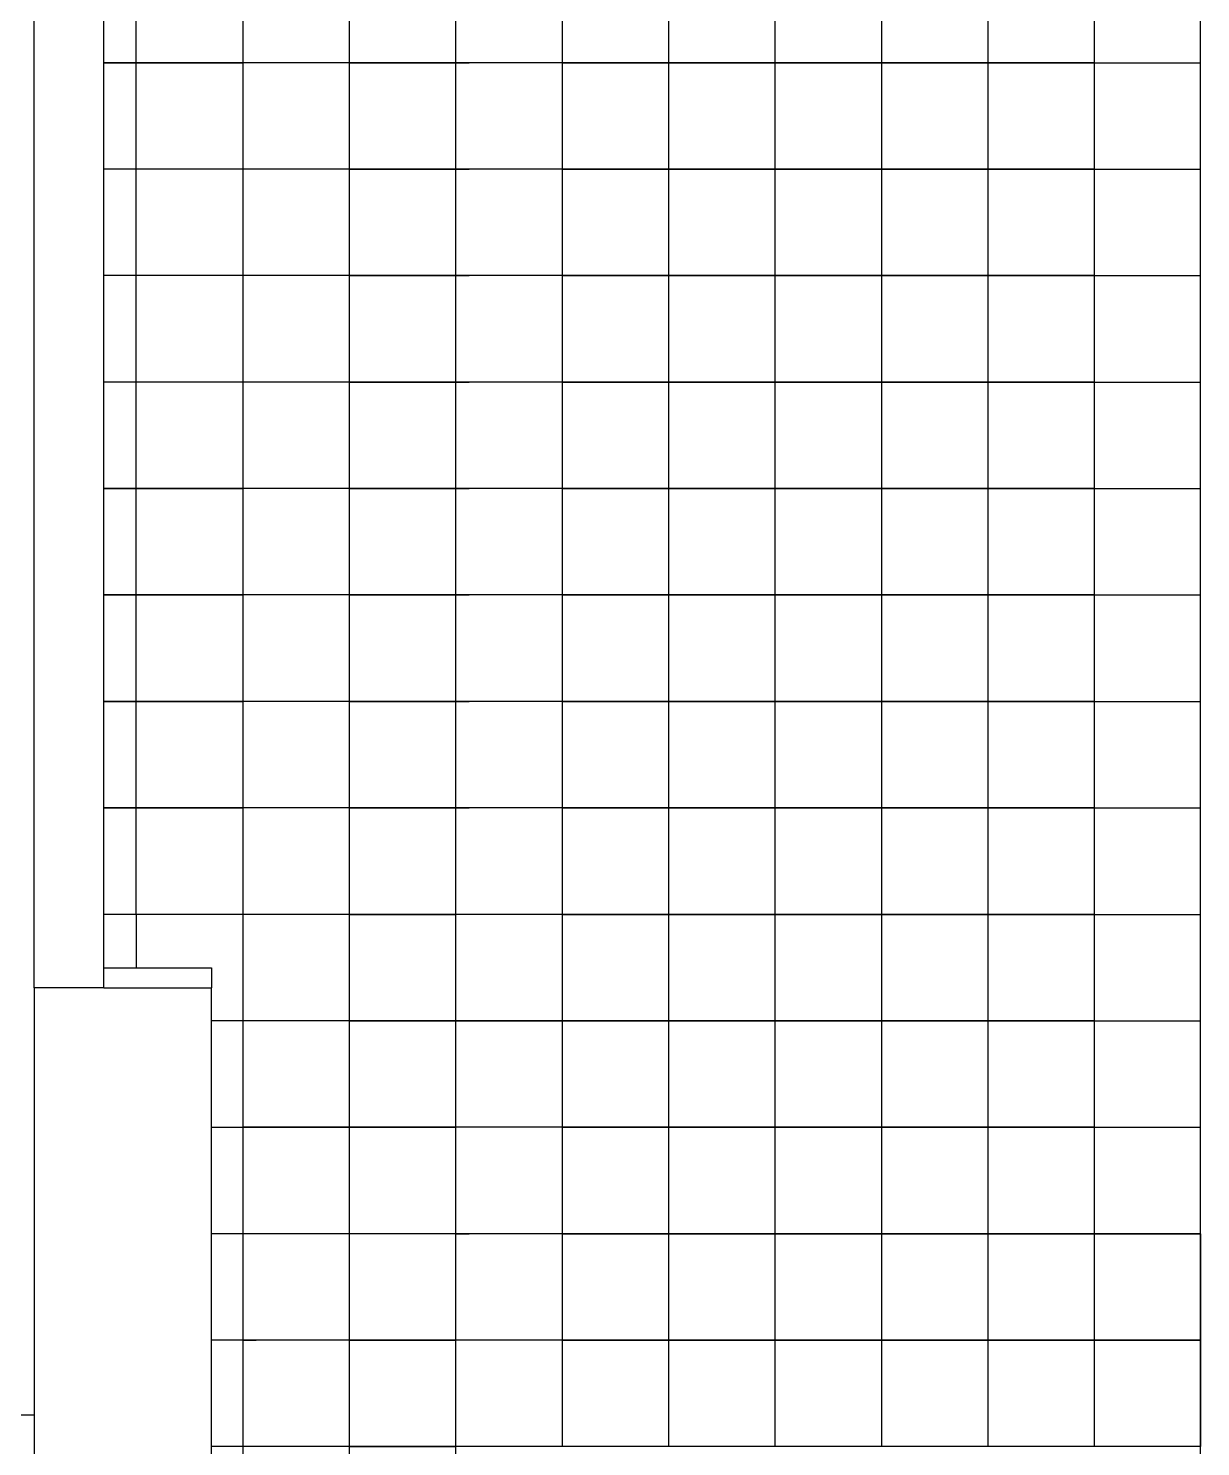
# Model space of a CAD drawing. Header units: millimetres. Extents: x 2377 to 4712, y -254 to 3188.
# Drawn here: x 3637.67 to 3666.95, y 1432.33 to 1467.74 of the extents above; entities that cross this region are included whole.
import ezdxf

# ---------------------------------------------------------------- set-up
doc = ezdxf.new("R2010")
doc.units = ezdxf.units.MM

msp = doc.modelspace()

# ---------------------------------------------------------------- linework, layer by layer
at = {"transparency": 33554687}
for p, q in [((3666.949, 1349.937), (3666.949, 1533.78)), ((3637.816, 1443.785), (3637.816, 1510.234)), ((3639.555, 1443.785), (3639.555, 1510.234)), ((3643.027, 1509.415), (3643.027, 1429.676)), ((3645.685, 1509.415), (3645.685, 1442.966)), ((3640.369, 1466.887), (3640.369, 1469.545)), ((3648.343, 1469.545), (3648.343, 1466.887)), ((3651.001, 1469.545), (3651.001, 1466.887)), ((3653.659, 1469.545), (3653.659, 1466.887)), ((3656.317, 1469.545), (3656.317, 1466.887)), ((3658.975, 1469.545), (3658.975, 1466.887)), ((3661.633, 1469.545), (3661.633, 1466.887)), ((3664.291, 1469.545), (3664.291, 1466.887)), ((3639.555, 1466.887), (3643.027, 1466.887)), ((3643.027, 1466.887), (3639.555, 1466.887)), ((3640.369, 1464.229), (3640.369, 1466.887)), ((3651.001, 1466.887), (3643.027, 1466.887)), ((3645.685, 1466.887), (3643.027, 1466.887)), ((3648.343, 1466.887), (3645.685, 1466.887)), ((3645.685, 1466.887), (3648.343, 1466.887)), ((3648.343, 1466.887), (3648.681, 1466.887)), ((3648.343, 1466.887), (3648.343, 1464.229)), ((3651.001, 1466.887), (3648.343, 1466.887)), ((3653.659, 1466.887), (3651.001, 1466.887)), ((3651.001, 1466.887), (3651.001, 1464.229)), ((3651.001, 1466.887), (3653.659, 1466.887)), ((3653.659, 1466.887), (3651.001, 1466.887)), ((3651.001, 1466.887), (3653.659, 1466.887)), ((3656.317, 1466.887), (3653.659, 1466.887)), ((3653.659, 1466.887), (3653.659, 1464.229)), ((3653.659, 1466.887), (3656.317, 1466.887)), ((3656.317, 1466.887), (3653.659, 1466.887)), ((3653.659, 1466.887), (3656.317, 1466.887)), ((3658.975, 1466.887), (3656.317, 1466.887)), ((3656.317, 1466.887), (3656.317, 1464.229)), ((3656.317, 1466.887), (3658.975, 1466.887)), ((3658.975, 1466.887), (3656.317, 1466.887)), ((3656.317, 1466.887), (3658.975, 1466.887)), ((3661.633, 1466.887), (3658.975, 1466.887)), ((3658.975, 1466.887), (3658.975, 1464.229)), ((3658.975, 1466.887), (3661.633, 1466.887)), ((3661.633, 1466.887), (3658.975, 1466.887)), ((3658.975, 1466.887), (3661.633, 1466.887)), ((3664.291, 1466.887), (3661.633, 1466.887)), ((3661.633, 1466.887), (3661.633, 1464.229)), ((3661.633, 1466.887), (3666.949, 1466.887)), ((3664.291, 1466.887), (3661.633, 1466.887)), ((3661.633, 1466.887), (3666.949, 1466.887)), ((3664.291, 1466.887), (3664.291, 1464.229)), ((3643.027, 1464.229), (3639.555, 1464.229)), ((3640.369, 1461.571), (3640.369, 1464.229)), ((3651.001, 1464.229), (3643.027, 1464.229)), ((3645.685, 1464.229), (3643.027, 1464.229)), ((3648.343, 1464.229), (3645.685, 1464.229)), ((3645.685, 1464.229), (3648.343, 1464.229)), ((3648.343, 1464.229), (3648.681, 1464.229)), ((3648.343, 1464.229), (3648.343, 1461.571)), ((3651.001, 1464.229), (3648.343, 1464.229)), ((3653.659, 1464.229), (3651.001, 1464.229)), ((3651.001, 1464.229), (3651.001, 1461.571)), ((3651.001, 1464.229), (3653.659, 1464.229)), ((3653.659, 1464.229), (3651.001, 1464.229)), ((3651.001, 1464.229), (3653.659, 1464.229)), ((3656.317, 1464.229), (3653.659, 1464.229)), ((3653.659, 1464.229), (3653.659, 1461.571)), ((3653.659, 1464.229), (3656.317, 1464.229)), ((3656.317, 1464.229), (3653.659, 1464.229)), ((3653.659, 1464.229), (3656.317, 1464.229)), ((3658.975, 1464.229), (3656.317, 1464.229)), ((3656.317, 1464.229), (3656.317, 1461.571)), ((3656.317, 1464.229), (3658.975, 1464.229)), ((3658.975, 1464.229), (3656.317, 1464.229)), ((3656.317, 1464.229), (3658.975, 1464.229)), ((3661.633, 1464.229), (3658.975, 1464.229)), ((3658.975, 1464.229), (3658.975, 1461.571)), ((3658.975, 1464.229), (3661.633, 1464.229)), ((3661.633, 1464.229), (3658.975, 1464.229)), ((3658.975, 1464.229), (3661.633, 1464.229)), ((3664.291, 1464.229), (3661.633, 1464.229)), ((3661.633, 1464.229), (3661.633, 1461.571)), ((3661.633, 1464.229), (3666.949, 1464.229)), ((3664.291, 1464.229), (3661.633, 1464.229)), ((3661.633, 1464.229), (3666.949, 1464.229)), ((3664.291, 1464.229), (3664.291, 1461.571)), ((3643.027, 1461.571), (3639.555, 1461.571)), ((3640.369, 1458.913), (3640.369, 1461.571)), ((3651.001, 1461.571), (3643.027, 1461.571)), ((3645.685, 1461.571), (3643.027, 1461.571)), ((3648.343, 1461.571), (3645.685, 1461.571)), ((3645.685, 1461.571), (3648.343, 1461.571)), ((3648.343, 1461.571), (3648.681, 1461.571)), ((3648.343, 1461.571), (3648.343, 1458.913)), ((3651.001, 1461.571), (3648.343, 1461.571)), ((3653.659, 1461.571), (3651.001, 1461.571)), ((3651.001, 1461.571), (3651.001, 1458.913)), ((3651.001, 1461.571), (3653.659, 1461.571)), ((3653.659, 1461.571), (3651.001, 1461.571)), ((3651.001, 1461.571), (3653.659, 1461.571)), ((3656.317, 1461.571), (3653.659, 1461.571)), ((3653.659, 1461.571), (3653.659, 1458.913)), ((3653.659, 1461.571), (3656.317, 1461.571)), ((3656.317, 1461.571), (3653.659, 1461.571)), ((3653.659, 1461.571), (3656.317, 1461.571)), ((3658.975, 1461.571), (3656.317, 1461.571)), ((3656.317, 1461.571), (3656.317, 1458.913)), ((3656.317, 1461.571), (3658.975, 1461.571)), ((3658.975, 1461.571), (3656.317, 1461.571)), ((3656.317, 1461.571), (3658.975, 1461.571)), ((3661.633, 1461.571), (3658.975, 1461.571)), ((3658.975, 1461.571), (3658.975, 1458.913)), ((3658.975, 1461.571), (3661.633, 1461.571)), ((3661.633, 1461.571), (3658.975, 1461.571)), ((3658.975, 1461.571), (3661.633, 1461.571)), ((3664.291, 1461.571), (3661.633, 1461.571)), ((3661.633, 1461.571), (3661.633, 1458.913)), ((3661.633, 1461.571), (3666.949, 1461.571)), ((3664.291, 1461.571), (3661.633, 1461.571)), ((3661.633, 1461.571), (3666.949, 1461.571)), ((3664.291, 1461.571), (3664.291, 1458.913)), ((3643.027, 1458.913), (3639.555, 1458.913)), ((3640.369, 1456.256), (3640.369, 1458.913)), ((3651.001, 1458.913), (3643.027, 1458.913)), ((3645.685, 1458.913), (3643.027, 1458.913)), ((3648.343, 1458.913), (3645.685, 1458.913)), ((3645.685, 1458.913), (3648.343, 1458.913)), ((3648.343, 1458.913), (3648.681, 1458.913)), ((3648.343, 1458.913), (3648.343, 1456.256)), ((3651.001, 1458.913), (3648.343, 1458.913)), ((3653.659, 1458.913), (3651.001, 1458.913)), ((3651.001, 1458.913), (3651.001, 1456.256)), ((3651.001, 1458.913), (3653.659, 1458.913)), ((3653.659, 1458.913), (3651.001, 1458.913)), ((3651.001, 1458.913), (3653.659, 1458.913)), ((3656.317, 1458.913), (3653.659, 1458.913)), ((3653.659, 1458.913), (3653.659, 1456.256)), ((3653.659, 1458.913), (3656.317, 1458.913)), ((3656.317, 1458.913), (3653.659, 1458.913)), ((3653.659, 1458.913), (3656.317, 1458.913)), ((3658.975, 1458.913), (3656.317, 1458.913)), ((3656.317, 1458.913), (3656.317, 1456.256)), ((3656.317, 1458.913), (3658.975, 1458.913)), ((3658.975, 1458.913), (3656.317, 1458.913)), ((3656.317, 1458.913), (3658.975, 1458.913)), ((3661.633, 1458.913), (3658.975, 1458.913)), ((3658.975, 1458.913), (3658.975, 1456.256)), ((3658.975, 1458.913), (3661.633, 1458.913)), ((3661.633, 1458.913), (3658.975, 1458.913)), ((3658.975, 1458.913), (3661.633, 1458.913)), ((3664.291, 1458.913), (3661.633, 1458.913)), ((3661.633, 1458.913), (3661.633, 1456.256)), ((3661.633, 1458.913), (3666.949, 1458.913)), ((3664.291, 1458.913), (3661.633, 1458.913)), ((3661.633, 1458.913), (3666.949, 1458.913)), ((3664.291, 1458.913), (3664.291, 1456.256)), ((3639.555, 1456.256), (3643.027, 1456.256)), ((3643.027, 1456.256), (3639.555, 1456.256)), ((3640.369, 1453.598), (3640.369, 1456.256)), ((3651.001, 1456.256), (3643.027, 1456.256)), ((3645.685, 1456.256), (3643.027, 1456.256)), ((3648.343, 1456.256), (3645.685, 1456.256)), ((3645.685, 1456.256), (3648.343, 1456.256)), ((3648.343, 1456.256), (3648.681, 1456.256)), ((3648.343, 1456.256), (3648.343, 1453.598)), ((3651.001, 1456.256), (3648.343, 1456.256)), ((3653.659, 1456.256), (3651.001, 1456.256)), ((3651.001, 1456.256), (3651.001, 1453.598)), ((3651.001, 1456.256), (3653.659, 1456.256)), ((3653.659, 1456.256), (3651.001, 1456.256)), ((3651.001, 1456.256), (3653.659, 1456.256)), ((3656.317, 1456.256), (3653.659, 1456.256)), ((3653.659, 1456.256), (3653.659, 1453.598)), ((3653.659, 1456.256), (3656.317, 1456.256)), ((3656.317, 1456.256), (3653.659, 1456.256)), ((3653.659, 1456.256), (3656.317, 1456.256)), ((3658.975, 1456.256), (3656.317, 1456.256)), ((3656.317, 1456.256), (3656.317, 1453.598)), ((3656.317, 1456.256), (3658.975, 1456.256)), ((3658.975, 1456.256), (3656.317, 1456.256)), ((3656.317, 1456.256), (3658.975, 1456.256)), ((3661.633, 1456.256), (3658.975, 1456.256)), ((3658.975, 1456.256), (3658.975, 1453.598)), ((3658.975, 1456.256), (3661.633, 1456.256)), ((3661.633, 1456.256), (3658.975, 1456.256)), ((3658.975, 1456.256), (3661.633, 1456.256)), ((3664.291, 1456.256), (3661.633, 1456.256)), ((3661.633, 1456.256), (3661.633, 1453.598)), ((3661.633, 1456.256), (3666.949, 1456.256)), ((3664.291, 1456.256), (3661.633, 1456.256)), ((3661.633, 1456.256), (3666.949, 1456.256)), ((3664.291, 1456.256), (3664.291, 1453.598)), ((3639.555, 1453.598), (3643.027, 1453.598)), ((3643.027, 1453.598), (3639.555, 1453.598)), ((3640.369, 1450.94), (3640.369, 1453.598)), ((3651.001, 1453.598), (3643.027, 1453.598)), ((3645.685, 1453.598), (3643.027, 1453.598)), ((3648.343, 1453.598), (3645.685, 1453.598)), ((3645.685, 1453.598), (3648.343, 1453.598)), ((3648.343, 1453.598), (3648.681, 1453.598)), ((3648.343, 1453.598), (3648.343, 1450.94)), ((3651.001, 1453.598), (3648.343, 1453.598)), ((3653.659, 1453.598), (3651.001, 1453.598)), ((3651.001, 1453.598), (3651.001, 1450.94)), ((3651.001, 1453.598), (3653.659, 1453.598)), ((3653.659, 1453.598), (3651.001, 1453.598)), ((3651.001, 1453.598), (3653.659, 1453.598)), ((3656.317, 1453.598), (3653.659, 1453.598)), ((3653.659, 1453.598), (3653.659, 1450.94)), ((3653.659, 1453.598), (3656.317, 1453.598)), ((3656.317, 1453.598), (3653.659, 1453.598)), ((3653.659, 1453.598), (3656.317, 1453.598)), ((3658.975, 1453.598), (3656.317, 1453.598)), ((3656.317, 1453.598), (3656.317, 1450.94)), ((3656.317, 1453.598), (3658.975, 1453.598)), ((3658.975, 1453.598), (3656.317, 1453.598)), ((3656.317, 1453.598), (3658.975, 1453.598)), ((3661.633, 1453.598), (3658.975, 1453.598)), ((3658.975, 1453.598), (3658.975, 1450.94)), ((3658.975, 1453.598), (3661.633, 1453.598)), ((3661.633, 1453.598), (3658.975, 1453.598)), ((3658.975, 1453.598), (3661.633, 1453.598)), ((3664.291, 1453.598), (3661.633, 1453.598)), ((3661.633, 1453.598), (3661.633, 1450.94)), ((3661.633, 1453.598), (3666.949, 1453.598)), ((3664.291, 1453.598), (3661.633, 1453.598)), ((3661.633, 1453.598), (3666.949, 1453.598)), ((3664.291, 1453.598), (3664.291, 1450.94)), ((3639.555, 1450.94), (3643.027, 1450.94)), ((3643.027, 1450.94), (3639.555, 1450.94)), ((3640.369, 1448.282), (3640.369, 1450.94)), ((3651.001, 1450.94), (3643.027, 1450.94)), ((3645.685, 1450.94), (3643.027, 1450.94)), ((3648.343, 1450.94), (3645.685, 1450.94)), ((3645.685, 1450.94), (3648.343, 1450.94)), ((3648.343, 1450.94), (3648.681, 1450.94)), ((3648.343, 1450.94), (3648.343, 1448.282)), ((3651.001, 1450.94), (3648.343, 1450.94)), ((3653.659, 1450.94), (3651.001, 1450.94)), ((3651.001, 1450.94), (3651.001, 1448.282)), ((3651.001, 1450.94), (3653.659, 1450.94)), ((3653.659, 1450.94), (3651.001, 1450.94)), ((3651.001, 1450.94), (3653.659, 1450.94)), ((3656.317, 1450.94), (3653.659, 1450.94)), ((3653.659, 1450.94), (3653.659, 1448.282)), ((3653.659, 1450.94), (3656.317, 1450.94)), ((3656.317, 1450.94), (3653.659, 1450.94)), ((3653.659, 1450.94), (3656.317, 1450.94)), ((3658.975, 1450.94), (3656.317, 1450.94)), ((3656.317, 1450.94), (3656.317, 1448.282)), ((3656.317, 1450.94), (3658.975, 1450.94)), ((3658.975, 1450.94), (3656.317, 1450.94)), ((3656.317, 1450.94), (3658.975, 1450.94)), ((3661.633, 1450.94), (3658.975, 1450.94)), ((3658.975, 1450.94), (3658.975, 1448.282)), ((3658.975, 1450.94), (3661.633, 1450.94)), ((3661.633, 1450.94), (3658.975, 1450.94)), ((3658.975, 1450.94), (3661.633, 1450.94)), ((3664.291, 1450.94), (3661.633, 1450.94)), ((3661.633, 1450.94), (3661.633, 1448.282)), ((3661.633, 1450.94), (3666.949, 1450.94)), ((3664.291, 1450.94), (3661.633, 1450.94)), ((3661.633, 1450.94), (3666.949, 1450.94)), ((3664.291, 1450.94), (3664.291, 1448.282)), ((3639.555, 1448.282), (3643.027, 1448.282)), ((3643.027, 1448.282), (3639.555, 1448.282)), ((3640.369, 1445.624), (3640.369, 1448.282)), ((3651.001, 1448.282), (3643.027, 1448.282)), ((3645.685, 1448.282), (3643.027, 1448.282)), ((3648.343, 1448.282), (3645.685, 1448.282)), ((3645.685, 1448.282), (3648.343, 1448.282)), ((3648.343, 1448.282), (3648.681, 1448.282)), ((3648.343, 1448.282), (3648.343, 1445.624)), ((3648.343, 1448.282), (3648.343, 1442.966)), ((3651.001, 1448.282), (3648.343, 1448.282)), ((3653.659, 1448.282), (3651.001, 1448.282)), ((3651.001, 1448.282), (3651.001, 1445.624)), ((3651.001, 1448.282), (3653.659, 1448.282)), ((3653.659, 1448.282), (3651.001, 1448.282)), ((3651.001, 1448.282), (3653.659, 1448.282)), ((3656.317, 1448.282), (3653.659, 1448.282)), ((3653.659, 1448.282), (3653.659, 1445.624)), ((3653.659, 1448.282), (3656.317, 1448.282)), ((3656.317, 1448.282), (3653.659, 1448.282)), ((3653.659, 1448.282), (3656.317, 1448.282)), ((3658.975, 1448.282), (3656.317, 1448.282)), ((3656.317, 1448.282), (3656.317, 1445.624)), ((3656.317, 1448.282), (3658.975, 1448.282)), ((3658.975, 1448.282), (3656.317, 1448.282)), ((3656.317, 1448.282), (3658.975, 1448.282)), ((3661.633, 1448.282), (3658.975, 1448.282)), ((3658.975, 1448.282), (3658.975, 1445.624)), ((3658.975, 1448.282), (3661.633, 1448.282)), ((3661.633, 1448.282), (3658.975, 1448.282)), ((3658.975, 1448.282), (3661.633, 1448.282)), ((3664.291, 1448.282), (3661.633, 1448.282)), ((3661.633, 1448.282), (3661.633, 1445.624)), ((3661.633, 1448.282), (3666.949, 1448.282)), ((3664.291, 1448.282), (3661.633, 1448.282)), ((3661.633, 1448.282), (3666.949, 1448.282)), ((3664.291, 1448.282), (3664.291, 1445.624)), ((3643.027, 1445.624), (3639.555, 1445.624)), ((3640.369, 1445.624), (3640.369, 1444.285)), ((3645.685, 1445.624), (3643.027, 1445.624)), ((3648.343, 1445.624), (3645.685, 1445.624)), ((3645.685, 1445.624), (3648.343, 1445.624)), ((3651.001, 1445.624), (3648.343, 1445.624)), ((3648.343, 1445.624), (3648.343, 1442.966)), ((3648.343, 1445.624), (3648.343, 1442.966)), ((3653.659, 1445.624), (3651.001, 1445.624)), ((3651.001, 1445.624), (3651.001, 1442.966)), ((3651.001, 1445.624), (3653.659, 1445.624)), ((3656.317, 1445.624), (3653.659, 1445.624)), ((3653.659, 1445.624), (3653.659, 1442.966)), ((3653.659, 1445.624), (3656.317, 1445.624)), ((3658.975, 1445.624), (3656.317, 1445.624)), ((3656.317, 1445.624), (3656.317, 1442.966)), ((3656.317, 1445.624), (3658.975, 1445.624)), ((3661.633, 1445.624), (3658.975, 1445.624)), ((3658.975, 1445.624), (3658.975, 1442.966)), ((3658.975, 1445.624), (3661.633, 1445.624)), ((3664.291, 1445.624), (3661.633, 1445.624)), ((3661.633, 1445.624), (3661.633, 1442.966)), ((3661.633, 1445.624), (3666.949, 1445.624)), ((3664.291, 1445.624), (3664.291, 1442.966)), ((3639.555, 1443.785), (3639.555, 1444.285)), ((3639.555, 1444.285), (3642.246, 1444.285)), ((3642.246, 1444.285), (3642.246, 1443.785)), ((3639.555, 1443.785), (3637.816, 1443.785)), ((3637.816, 1443.785), (3637.816, 1434.925)), ((3639.555, 1443.785), (3642.246, 1443.785)), ((3639.555, 1443.785), (3642.246, 1443.785)), ((3642.246, 1417.205), (3642.246, 1443.785)), ((3645.685, 1442.966), (3642.246, 1442.966)), ((3648.343, 1442.966), (3645.685, 1442.966)), ((3645.685, 1442.966), (3645.685, 1440.308)), ((3645.685, 1442.966), (3648.343, 1442.966)), ((3651.001, 1442.966), (3648.343, 1442.966)), ((3648.343, 1442.966), (3651.001, 1442.966)), ((3648.343, 1442.966), (3648.343, 1440.308)), ((3648.343, 1442.966), (3648.343, 1440.308)), ((3653.659, 1442.966), (3651.001, 1442.966)), ((3651.001, 1442.966), (3651.001, 1440.308)), ((3651.001, 1442.966), (3653.659, 1442.966)), ((3656.317, 1442.966), (3653.659, 1442.966)), ((3653.659, 1442.966), (3653.659, 1440.308)), ((3653.659, 1442.966), (3656.317, 1442.966)), ((3658.975, 1442.966), (3656.317, 1442.966)), ((3656.317, 1442.966), (3656.317, 1440.308)), ((3656.317, 1442.966), (3658.975, 1442.966)), ((3661.633, 1442.966), (3658.975, 1442.966)), ((3658.975, 1442.966), (3658.975, 1437.65)), ((3658.975, 1442.966), (3661.633, 1442.966)), ((3664.291, 1442.966), (3661.633, 1442.966)), ((3661.633, 1442.966), (3661.633, 1437.65)), ((3661.633, 1442.966), (3666.949, 1442.966)), ((3664.291, 1442.966), (3664.291, 1437.65)), ((3642.246, 1440.308), (3645.685, 1440.308)), ((3645.685, 1440.308), (3643.027, 1440.308)), ((3645.685, 1440.308), (3645.685, 1432.334)), ((3648.343, 1440.308), (3645.685, 1440.308)), ((3645.685, 1440.308), (3648.343, 1440.308)), ((3648.343, 1440.308), (3648.343, 1432.334)), ((3651.001, 1440.308), (3648.343, 1440.308)), ((3651.001, 1440.308), (3651.001, 1434.992)), ((3653.659, 1440.308), (3651.001, 1440.308)), ((3651.001, 1440.308), (3653.659, 1440.308)), ((3653.659, 1440.308), (3653.659, 1434.992)), ((3656.317, 1440.308), (3653.659, 1440.308)), ((3653.659, 1440.308), (3656.317, 1440.308)), ((3656.317, 1440.308), (3656.317, 1434.992)), ((3658.975, 1440.308), (3656.317, 1440.308)), ((3656.317, 1440.308), (3658.975, 1440.308)), ((3661.633, 1440.308), (3658.975, 1440.308)), ((3658.975, 1440.308), (3661.633, 1440.308)), ((3664.291, 1440.308), (3661.633, 1440.308)), ((3661.633, 1440.308), (3666.949, 1440.308)), ((3651.001, 1437.65), (3642.246, 1437.65)), ((3645.685, 1437.65), (3642.246, 1437.65)), ((3648.343, 1437.65), (3648.681, 1437.65)), ((3648.343, 1437.65), (3648.343, 1434.992)), ((3653.659, 1437.65), (3651.001, 1437.65)), ((3651.001, 1437.65), (3653.659, 1437.65)), ((3656.317, 1437.65), (3653.659, 1437.65)), ((3653.659, 1437.65), (3656.317, 1437.65)), ((3658.975, 1437.65), (3656.317, 1437.65)), ((3656.317, 1437.65), (3658.975, 1437.65)), ((3661.633, 1437.65), (3658.975, 1437.65)), ((3658.975, 1437.65), (3658.975, 1434.992)), ((3658.975, 1437.65), (3661.633, 1437.65)), ((3664.291, 1437.65), (3661.633, 1437.65)), ((3661.633, 1437.65), (3661.633, 1434.992)), ((3661.633, 1437.65), (3664.291, 1437.65)), ((3666.949, 1437.65), (3664.291, 1437.65)), ((3664.291, 1437.65), (3664.291, 1434.992)), ((3664.291, 1437.65), (3666.949, 1437.65)), ((3666.949, 1437.65), (3666.949, 1434.992)), ((3637.816, 1434.925), (3637.816, 1430.153)), ((3645.685, 1434.992), (3642.246, 1434.992)), ((3643.027, 1434.992), (3643.366, 1434.992)), ((3643.027, 1434.992), (3643.027, 1432.334)), ((3648.343, 1434.992), (3645.685, 1434.992)), ((3645.685, 1434.992), (3648.343, 1434.992)), ((3651.001, 1434.992), (3648.343, 1434.992)), ((3648.343, 1434.992), (3648.343, 1432.334)), ((3648.343, 1434.992), (3648.343, 1432.334)), ((3653.659, 1434.992), (3651.001, 1434.992)), ((3651.001, 1434.992), (3651.001, 1432.334)), ((3651.001, 1434.992), (3653.659, 1434.992)), ((3656.317, 1434.992), (3653.659, 1434.992)), ((3653.659, 1434.992), (3653.659, 1432.334)), ((3653.659, 1434.992), (3656.317, 1434.992)), ((3658.975, 1434.992), (3656.317, 1434.992)), ((3656.317, 1434.992), (3656.317, 1432.334)), ((3656.317, 1434.992), (3658.975, 1434.992)), ((3661.633, 1434.992), (3658.975, 1434.992)), ((3658.975, 1434.992), (3658.975, 1432.334)), ((3658.975, 1434.992), (3661.633, 1434.992)), ((3664.291, 1434.992), (3661.633, 1434.992)), ((3661.633, 1434.992), (3661.633, 1432.334)), ((3661.633, 1434.992), (3664.291, 1434.992)), ((3666.949, 1434.992), (3664.291, 1434.992)), ((3664.291, 1434.992), (3664.291, 1432.334)), ((3664.291, 1434.992), (3666.949, 1434.992)), ((3666.949, 1434.992), (3666.949, 1432.334)), ((3637.816, 1433.122), (3604.037, 1433.122)), ((3645.685, 1432.334), (3642.246, 1432.334)), ((3643.027, 1432.334), (3643.027, 1429.676)), ((3648.343, 1432.334), (3645.685, 1432.334)), ((3645.685, 1432.334), (3645.685, 1429.676)), ((3645.685, 1432.334), (3648.343, 1432.334)), ((3651.001, 1432.334), (3648.343, 1432.334)), ((3648.343, 1432.334), (3648.343, 1429.676)), ((3648.343, 1432.334), (3648.343, 1429.676)), ((3653.659, 1432.334), (3651.001, 1432.334)), ((3656.317, 1432.334), (3653.659, 1432.334)), ((3658.975, 1432.334), (3656.317, 1432.334)), ((3661.633, 1432.334), (3658.975, 1432.334)), ((3664.291, 1432.334), (3661.633, 1432.334)), ((3666.949, 1432.334), (3664.291, 1432.334))]:
    msp.add_line(p, q, dxfattribs=at)

doc.saveas('drawing.dxf')
